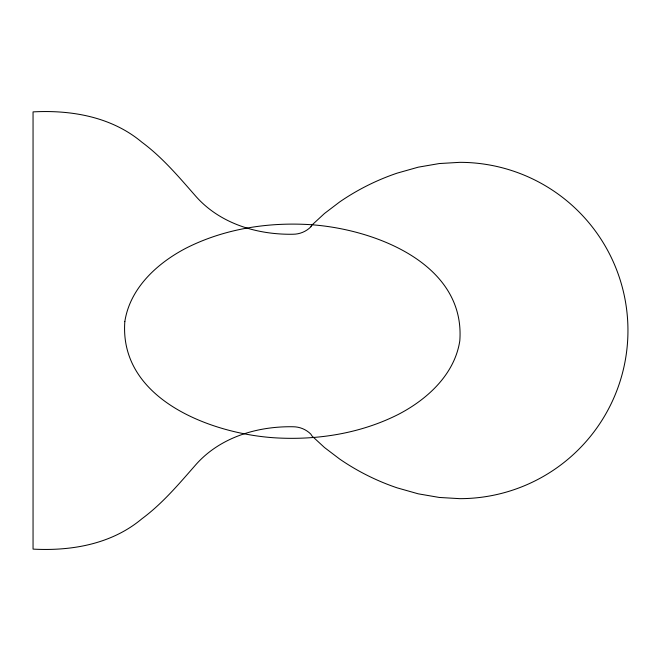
<?xml version="1.0" encoding="UTF-8"?>
<svg xmlns="http://www.w3.org/2000/svg" width="661" height="661" viewBox="0 0 661 661"><rect width="100%" height="100%" fill="white"/><g stroke="black" fill="none" stroke-linecap="round" stroke-linejoin="round"><path stroke-width="0.99" d="M124.83 321.593C118.93 400.062 213.139 434.574 277.207 437.954C318.643 440.11 361.08 433.236 398.31 414.422C427.196 399.459 454.636 374.473 459.8 340.853C465.699 262.376 371.49 227.863 307.423 224.492C265.986 222.327 223.55 229.21 186.319 248.024C157.434 262.987 129.994 287.973 124.83 321.593M310.967 226.649L310.81 226.888A25.225 25.225 0 0 1 293.013 234.242C256.964 234.87 219.361 223.517 195.177 195.557C178.61 176.652 162.242 157.26 141.908 142.222C111.651 116.815 71.454 109.825 33.05 111.891L33.05 549.109C71.454 551.175 111.651 544.185 141.908 518.778C162.242 503.74 178.61 484.348 195.177 465.443C219.361 437.483 256.964 426.13 293.013 426.758A25.225 25.225 0 0 1 310.81 434.112L312.033 436.02L324.493 447.522L339.688 459.065A233.275 233.275 0 0 0 397.137 487.851L418.239 493.825L439.301 497.452L459.792 498.658A168.158 168.158 0 0 0 627.95 330.5A168.158 168.158 0 0 0 459.792 162.342L439.301 163.548L418.239 167.175L397.137 173.141A233.275 233.275 0 0 0 339.688 201.927L324.493 213.478L312.033 224.98L310.967 226.649"/></g></svg>
